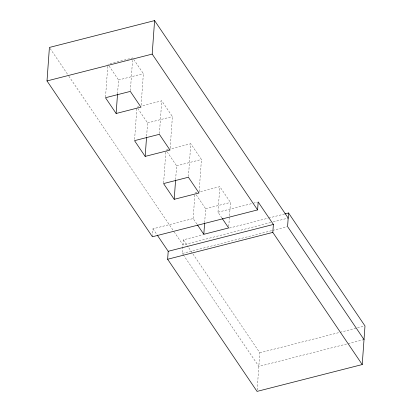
<?xml version="1.0" encoding="UTF-8"?>
<svg xmlns="http://www.w3.org/2000/svg" width="412" height="412" viewBox="0 0 412 412"><rect width="100%" height="100%" fill="white"/><g stroke="black" fill="none" stroke-linecap="round" stroke-linejoin="round"><path stroke-width="0.31" stroke-dasharray="2.06 1.54" d="M105.534 97.108L107.753 66.141M117.544 93.895L118.543 79.99L108.953 65.817M130.362 90.769L132.535 60.435M134.616 139.395L136.923 107.166L138.787 106.687M141.105 105.251L143.371 73.65L132.715 57.907L107.887 64.246M146.626 136.181L147.578 122.91L137.989 108.737M159.398 133.689L161.751 100.827L141.27 106.054M152.419 236.751L152.991 228.804L193.166 218.551L197.07 224.324M163.605 182.949L165.825 151.982M170.141 148.171L172.407 116.57L161.751 100.827M175.615 179.73L176.614 165.83L167.38 152.183M183.84 255.569L182.398 253.437L183.371 239.815L202.668 234.886M188.433 176.609L190.787 143.747L169.064 149.293M193.166 218.551L194.861 194.907M199.13 191.719L201.442 159.49L190.787 143.747M204.646 222.717L205.65 208.75L196.06 194.577M221.898 217.984L217.994 212.211L219.828 186.667L198.1 192.213M228.748 226.538L230.478 202.41L219.828 186.667M257.134 390.118L259.807 352.796L188.423 247.272M118.543 79.99L143.371 73.65M147.578 122.91L172.407 116.57M168.446 149.453L165.959 150.086L167.025 151.657M176.614 165.83L201.442 159.49M195 193.001L197.482 192.368M205.65 208.75L230.478 202.41M217.994 212.211L252.608 203.379M253.226 203.219L257.552 202.117M229.427 228.057L268.016 218.211M268.639 218.051L284.198 214.08M270.761 222.521L183.005 244.924L174.364 232.147M273.254 221.888L288.189 218.077M182.398 253.437L272.018 230.56M272.641 230.406L286.958 226.749M259.807 352.796L364.368 326.108M364.012 339.576L258.834 366.423L184.2 256.104M183.371 239.815L188.063 246.742M50.13 48.513L68.495 75.659M68.855 76.189L174.003 231.616M152.991 228.804L156.879 234.557"/><path stroke-width="0.62" d="M157.235 235.082L168.204 251.294L167.632 259.246L257.042 391.4L362.225 364.553L272.816 232.399L273.388 224.447L258.17 201.957L257.603 209.904L152.419 236.751L47.009 80.943L49.409 47.447L154.593 20.6L288.189 218.077M116.138 113.485L105.487 97.737L130.316 91.402L140.966 107.146L116.138 113.485L117.497 94.523M257.603 209.904L152.193 54.096L154.593 20.6M145.173 156.4L134.523 140.657L159.351 134.322L170.002 150.066L145.173 156.4L146.533 137.443M174.209 199.32L163.559 183.577L188.387 177.242L199.037 192.986L174.209 199.32L175.569 180.363M222.253 218.509L228.645 227.954L203.816 234.294L204.599 223.35M284.821 213.921L288.554 212.968L287.576 226.59L364.012 339.576M362.225 364.553L364.991 325.949L288.554 212.968M47.009 80.943L152.193 54.096M168.204 251.294L273.388 224.447M167.632 259.246L272.816 232.399M197.425 224.849L203.816 234.294"/></g></svg>
